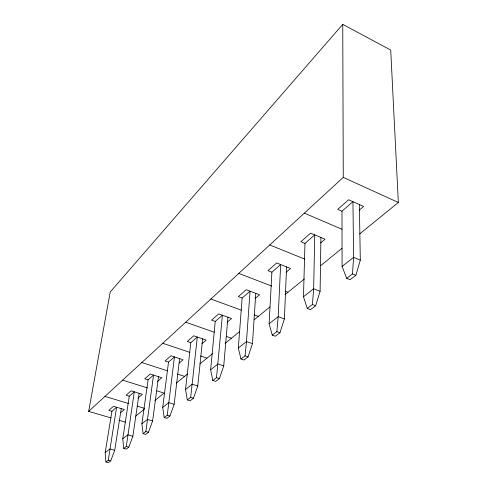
<?xml version="1.0" encoding="UTF-8"?>
<svg xmlns="http://www.w3.org/2000/svg" width="487" height="487" viewBox="0 0 487 487"><rect width="100%" height="100%" fill="white"/><g stroke="black" fill="none" stroke-linecap="round" stroke-linejoin="round"><path stroke-width="0.73" d="M307.26 308.423L312.411 304.497L313.652 288.761L314.748 234.892L304.972 243.397L303.468 296.766L307.26 308.423L310.493 309.647L315.661 305.739L320.105 291.281L320.921 237.479M272.251 335.129L276.841 331.629L278.193 316.635L280.652 264.544L271.892 272.166L269.104 323.782L272.251 335.129L275.356 336.243L279.964 332.755L284.39 318.93L286.6 266.9M240.943 359.004L245.058 355.869L246.489 341.557L250.038 291.171L242.142 298.038L238.338 347.968L240.943 359.004L243.932 360.027L248.066 356.898L252.461 343.652L255.772 293.332M346.677 278.357L352.497 273.919L353.592 257.361L352.953 201.667L341.971 211.218L342.093 266.407L346.677 278.357L350.037 279.715L355.881 275.295L360.307 260.155L359.363 204.522M212.789 380.481L216.496 377.656L222.395 315.211L215.242 321.432L210.627 369.749L212.789 380.481L215.668 381.424L219.393 378.606L223.734 365.895L227.928 317.201M187.325 399.906L190.685 397.343L197.314 337.028L190.807 342.69L185.541 389.472L187.325 399.906L190.1 400.777L193.479 398.22L197.759 386.008L202.653 338.867M164.186 417.554L167.248 415.216L174.456 356.91L168.502 362.084L162.725 407.412L164.186 417.554L166.864 418.357L169.939 416.032L174.151 404.283L179.612 358.621M143.075 433.661L145.869 431.525L153.527 375.112L148.072 379.86L141.875 423.8L143.075 433.661L145.662 434.41L148.474 432.286L152.608 420.963L158.518 376.707M123.722 448.417L126.291 446.457L134.302 391.828L129.28 396.199L122.761 438.824L123.722 448.417L126.224 449.124L128.805 447.169L132.872 436.249L139.142 393.319M105.929 461.993L108.297 460.185L116.582 407.242L111.943 411.278L105.168 452.654L105.929 461.993L108.351 462.65L110.732 460.848L114.713 450.305L121.269 408.642M110.993 417.925L88.658 411.381L110.208 291.993L342.751 24.35L390.726 50.076L398.342 202.47L359.68 233.924M88.658 411.381L343.262 177.371L342.751 24.35M120.715 412.678L124.38 409.573L113.447 406.304L108.832 410.358L111.943 411.278M137.821 398.159L142.35 394.312L131.07 390.83L126.072 395.219L129.28 396.199M157.411 381.522L161.836 377.766L150.185 374.04L144.761 378.807L148.072 379.86M179.204 363.016L183.039 359.759L170.998 355.766L165.081 360.964L168.502 362.084M201.801 343.822L206.196 340.09L193.741 335.793L187.264 341.478L190.807 342.69M227.137 322.309L231.593 318.522L218.693 313.878L211.577 320.129L215.242 321.432M255.005 298.647L259.571 294.769L246.203 289.722L238.344 296.626L242.142 298.038M286.113 272.227L290.544 268.465L276.671 262.968L267.947 270.626L271.892 272.166M320.623 242.922L325.012 239.196L310.609 233.157L300.881 241.704L304.972 243.397M359.181 210.183L363.619 206.415L348.649 199.755L337.716 209.355L341.971 211.218M135.733 416.123L144.493 408.995M154.842 400.576L164.034 393.1L156.893 390.872M176.373 383.062L187.544 373.973M199.92 363.905L212.819 353.41M225.055 343.451L239.641 331.586M254.238 319.709L269.944 306.932M285.041 294.647L304.357 278.935M320.769 265.585L342.002 248.309M105.168 452.654L109.873 448.959L114.713 450.305M122.761 438.824L127.868 434.812L132.872 436.249M141.875 423.8L147.439 419.423L152.608 420.963M162.725 407.412L168.8 402.633L174.151 404.283M185.541 389.472L192.213 384.225L197.759 386.008M210.627 369.749L217.987 363.966L223.734 365.895M238.338 347.968L246.489 341.557L252.461 343.652M269.104 323.782L278.193 316.635L284.39 318.93M303.468 296.766L313.652 288.761L320.105 291.281M342.093 266.407L353.592 257.361L360.307 260.155M108.297 460.185L110.732 460.848M126.291 446.457L128.805 447.169M145.869 431.525L148.474 432.286M118.913 420.244L125.396 422.144M104.967 396.394L128.605 403.54M137.2 406.14L144.365 408.307M167.248 415.216L169.939 416.032M122.627 380.164L147.61 387.969M190.685 397.343L193.479 398.22M141.82 362.523L167.485 370.832M177.469 374.065L184.597 376.372M216.496 377.656L219.393 378.606M162.755 343.28L189.869 352.393M200.571 355.991L206.987 358.152M245.058 355.869L248.066 356.898M185.687 322.205L214.298 332.225M226.461 336.487L231.465 338.24M276.841 331.629L279.964 332.755M210.908 299.024L241.339 310.164M254.08 314.827L258.329 316.38M312.411 304.497L315.661 305.739M238.776 273.408L271.789 286.082M285.138 291.208L287.945 292.285M269.743 244.949L304.692 259.084M352.497 273.919L355.881 275.295M304.345 213.148L341.996 229.261M343.262 177.371L398.342 202.47"/></g></svg>
